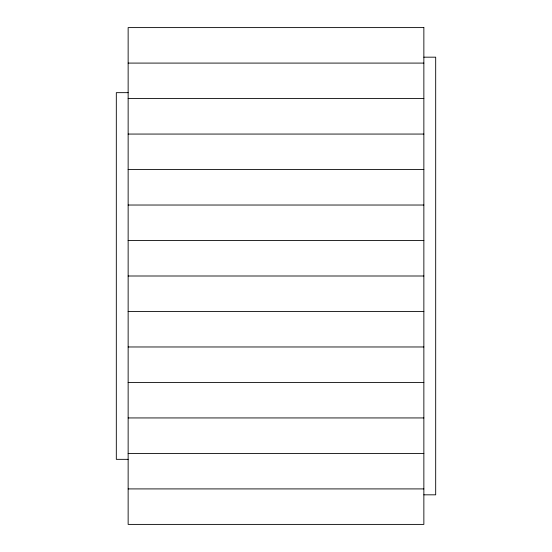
<?xml version="1.0" encoding="UTF-8"?>
<svg xmlns="http://www.w3.org/2000/svg" width="552" height="552" viewBox="0 0 552 552"><rect width="100%" height="100%" fill="white"/><g stroke="black" fill="none" stroke-linecap="round" stroke-linejoin="round"><path stroke-width="0.83" d="M423.86 57.173L435.687 57.173L435.687 494.827L423.86 494.827M128.14 63.087L423.86 63.087M128.14 92.66L116.313 92.66L116.313 459.34L128.14 459.34M128.14 98.573L423.86 98.573M128.14 134.06L423.86 134.06M128.14 169.54L423.86 169.54M128.14 205.027L423.86 205.027M128.14 240.513L423.86 240.513M128.14 276L423.86 276M128.14 311.487L423.86 311.487M128.14 346.973L423.86 346.973M128.14 382.46L423.86 382.46M128.14 417.94L423.86 417.94M128.14 453.427L423.86 453.427M128.14 488.913L423.86 488.913M423.86 27.6L128.14 27.6L128.14 524.4L423.86 524.4L423.86 27.6"/></g></svg>
